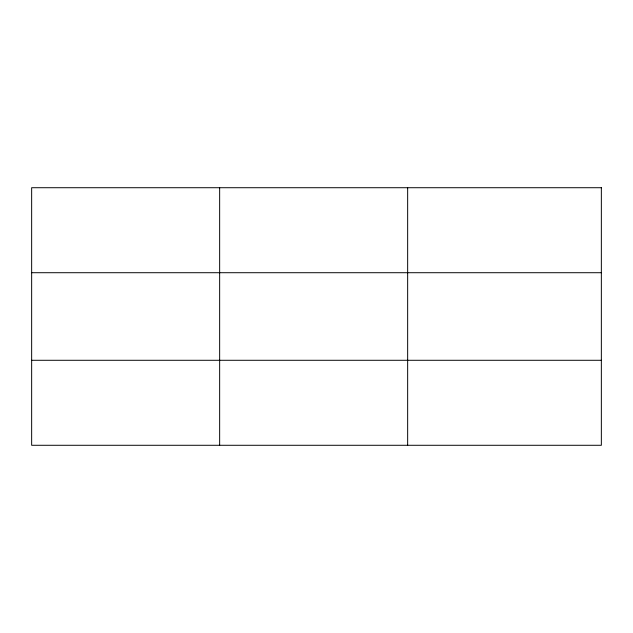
<?xml version="1.0" encoding="UTF-8"?>
<svg xmlns="http://www.w3.org/2000/svg" width="633" height="633" viewBox="0 0 633 633"><rect width="100%" height="100%" fill="white"/><g stroke="black" fill="none" stroke-linecap="round" stroke-linejoin="round"><path stroke-width="0.95" d="M219.651 187.716L219.651 445.284M407.652 187.716L407.652 445.284M31.65 272.712L601.35 272.712M31.65 360.288L601.35 360.288M601.35 187.716L601.35 445.284L31.65 445.284L31.65 187.716L601.35 187.716"/></g></svg>
